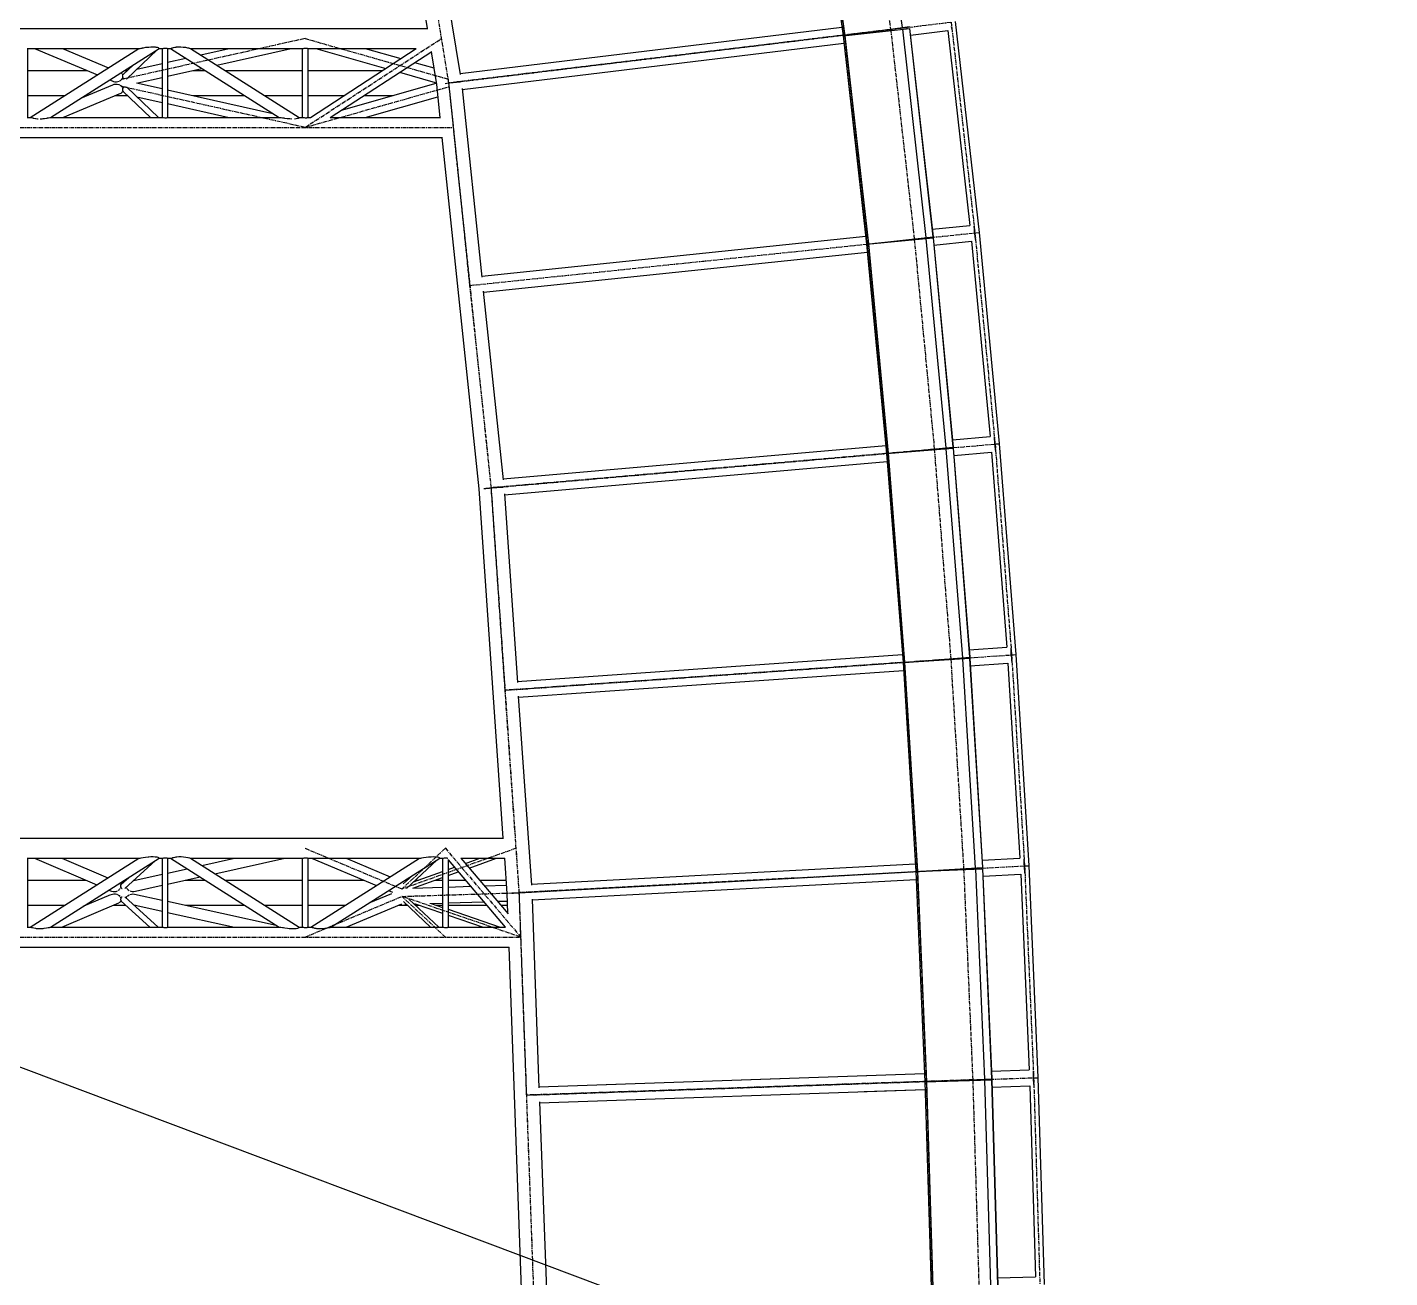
# Model space of a CAD drawing. Header units: millimetres. Extents: x 5143 to 30813, y 232 to 21408.
# Drawn here: x 28053 to 30813, y 11680 to 14213 of the extents above; entities that cross this region are included whole.
import ezdxf

# ---------------------------------------------------------------- set-up
doc = ezdxf.new("R2010")
doc.units = ezdxf.units.MM
doc.header["$LTSCALE"] = 0.25
doc.linetypes.add('CENTER', pattern=[50.8, 31.75, -6.35, 6.35, -6.35])
doc.linetypes.add('XKITLINE00', pattern=[0])
doc.styles.add('ROMANS', font='romans.shx')
doc.dimstyles.new('MD300', dxfattribs={"dimtxt": 2.5, "dimasz": 2.5, "dimexe": 1, "dimexo": 1, "dimgap": 0.5, "dimtad": 1, "dimdec": 1, "dimlfac": 50, "dimrnd": 0.5, "dimdsep": 46, "dimtxsty": 'ROMANS', "dimcen": 1, "dimclrd": 146, "dimclre": 146, "dimclrt": 30, "dimadec": 1, "dimazin": 2, "dimtfac": 1, "dimtdec": 1, "dimtmove": 0, "dimatfit": 1, "dimfxl": 1, "dimtolj": 1, "dimtzin": 0, "dimlwd": -1, "dimlwe": -1, "dimarcsym": 0})

msp = doc.modelspace()

# ---------------------------------------------------------------- linework, layer by layer
at = {"color": 8, "linetype": 'CENTER'}
for p, q in [((28906.7, 14100.3), (28768.7, 14934.7)), ((28906.7, 14100.3), (28768.7, 14934.7)), ((29736.2, 14666.2), (29801.6, 14208.7)), ((29708.9, 14196.1), (29643.8, 14651)), ((28906.7, 14100.3), (28837.7, 14517.5)), ((28906.7, 14100.3), (29924.2, 14223.6)), ((29924.2, 14223.6), (29972.3, 13796.7)), ((28615.3, 14190.3), (28245.2, 14107.8)), ((28615.3, 14190.3), (28906.7, 14107.8)), ((28615.3, 14010.3), (28891.7, 14190.3)), ((29801.6, 14208.7), (28906.7, 14100.3)), ((29756.4, 13774.2), (29708.9, 14196.1)), ((29801.6, 14208.7), (29849.5, 13783.9)), ((28615.3, 14010.3), (28245.2, 14092.8)), ((28615.3, 14010.3), (28906.7, 14092.8)), ((28992.7, 13280.3), (28906.7, 14100.3)), ((28992.7, 13280.3), (28906.7, 14100.3)), ((28949.3, 13690.3), (28906.7, 14100.3)), ((27695.3, 14010.3), (28916, 14010.3)), ((28949.3, 13690.3), (29972.3, 13796.7)), ((28949.3, 13690.3), (29849.5, 13783.9)), ((29796.8, 13350.2), (29756.4, 13774.2)), ((29849.5, 13783.9), (29890.1, 13358.3)), ((29972.3, 13796.7), (30013.1, 13369)), ((28992.7, 13280.3), (28949.3, 13690.3)), ((28992.7, 13280.3), (30013.1, 13369)), ((30013.1, 13369), (30046.6, 12942)), ((29890.1, 13358.3), (28992.7, 13280.3)), ((29830, 12926.9), (29796.8, 13350.2)), ((29890.1, 13358.3), (29923.4, 12933.4)), ((29020.6, 12870.3), (28992.7, 13280.3)), ((29049.3, 12460.3), (28992.7, 13280.3)), ((29049.3, 12460.3), (28992.7, 13280.3)), ((29020.6, 12870.3), (30046.6, 12942)), ((29923.4, 12933.4), (29020.6, 12870.3)), ((29856.1, 12503.1), (29830, 12926.9)), ((29923.4, 12933.4), (29949.5, 12507.9)), ((30046.6, 12942), (30072.9, 12514.5)), ((29049.3, 12460.3), (29020.6, 12870.3)), ((28615.3, 12550.3), (28811.7, 12467.8)), ((28899.5, 12550.3), (28811.7, 12467.8)), ((29043, 12550.3), (28811.7, 12467.8)), ((28899.5, 12550.3), (29052.6, 12370.3)), ((29049.3, 12460.3), (30072.9, 12514.5)), ((29949.5, 12507.9), (29049.3, 12460.3)), ((29949.5, 12507.9), (29967.9, 12081.2)), ((30072.9, 12514.5), (30091.3, 12085.4)), ((29874.4, 12077.5), (29856.1, 12503.1)), ((28615.3, 12370.3), (28811.7, 12452.8)), ((28811.7, 12452.8), (29047.8, 12460.3)), ((29052.6, 12370.3), (28811.7, 12452.8)), ((28899.5, 12370.3), (28811.7, 12452.8)), ((29079.2, 11640.3), (29049.3, 12460.3)), ((29079.2, 11640.3), (29049.3, 12460.3)), ((29064.3, 12050.3), (29049.3, 12460.3)), ((27695.3, 12370.3), (29052.6, 12370.3)), ((29064.3, 12050.3), (30091.3, 12085.4)), ((29967.9, 12081.2), (29064.3, 12050.3)), ((29886.8, 11661), (29874.4, 12077.5)), ((29967.9, 12081.2), (29980.4, 11663.4)), ((30091.3, 12085.4), (30103.9, 11666.5)), ((29079.2, 11640.3), (29064.3, 12050.3))]:
    msp.add_line(p, q, dxfattribs=at)
at = {"color": 8, "linetype": 'XKITLINE00'}
for p, q in [((28743.8, 14929.1), (28862.7, 14210.6)), ((29759.9, 14667.6), (29824.9, 14212.7)), ((29640.5, 14650.5), (29705.5, 14195.6)), ((29640.7, 14650.4), (29705.6, 14195.7)), ((29643.8, 14651), (29708.9, 14196.1)), ((28865, 14507.6), (28929.6, 14117.4)), ((29924.5, 14214.9), (29924.9, 14212.6)), ((29932.6, 14224.5), (29980.6, 13797.6)), ((27695.3, 14210.6), (28863.8, 14210.6)), ((28929.3, 14119.3), (29703, 14213.1)), ((28929.3, 14119.3), (29703, 14213)), ((29705.5, 14195.7), (29705.6, 14195.7)), ((29705.5, 14195.7), (29753, 13773.8)), ((29705.5, 14195.6), (29705.6, 14195.6)), ((29705.6, 14195.6), (29839.6, 14214.8)), ((29705.6, 14195.7), (29840.1, 14210.9)), ((29705.6, 14195.7), (29705.6, 14195.7)), ((29705.6, 14195.7), (29705.6, 14195.6)), ((29705.6, 14195.6), (29753.1, 13773.9)), ((29708.9, 14196.1), (29756.4, 13774.2)), ((29825.4, 14209.2), (29872.9, 13787.3)), ((29839.7, 14210.8), (29887.2, 13789)), ((29840.1, 14210.9), (29887.6, 13789)), ((29841.7, 14197.3), (29917.7, 14206.5)), ((29917.7, 14206.6), (29962.1, 13811.8)), ((29924.5, 14214.6), (29924.9, 14212.2)), ((29924.9, 14212.6), (29925.2, 14210.7)), ((29924.9, 14212.2), (29925.3, 14210.2)), ((29925.2, 14210.7), (29925.3, 14210.5)), ((29925.3, 14210.2), (29925.4, 14209.9)), ((28052.5, 14170.3), (28052.7, 14170.1)), ((28052.7, 14170.1), (28052.7, 14030.5)), ((28052.7, 14170), (28278.8, 14170)), ((28058.7, 14030.6), (28278.7, 14170)), ((28067.4, 14170), (28194.9, 14116.9)), ((28099.4, 14030.5), (28319.9, 14170.2)), ((28124.1, 14170), (28217.4, 14131.1)), ((28254.4, 14108.8), (28315.6, 14167.5)), ((28278.8, 14170), (28278.8, 14169.9)), ((28278.8, 14169.9), (28278.9, 14170)), ((28278.9, 14170), (28280.2, 14170.3)), ((28280.4, 14170.3), (28280.6, 14170.3)), ((28280.6, 14170.3), (28281.3, 14170.4)), ((28281.3, 14170.4), (28283.6, 14170.9)), ((28283.6, 14170.9), (28285, 14171.1)), ((28285.5, 14171.2), (28287.1, 14171.5)), ((28287.1, 14171.5), (28287.7, 14171.6)), ((28287.7, 14171.6), (28292.7, 14172.5)), ((28292.7, 14172.5), (28293.9, 14172.6)), ((28295, 14172.7), (28297.8, 14173.1)), ((28297.8, 14173.1), (28298.6, 14173.1)), ((28298.6, 14173.1), (28303.1, 14173.6)), ((28303.1, 14173.6), (28307.9, 14173.7)), ((28307.9, 14173.7), (28311.9, 14173.4)), ((28311.9, 14173.4), (28313.1, 14173.1)), ((28313.1, 14173.1), (28315.1, 14172.9)), ((28315.1, 14172.9), (28315.5, 14172.7)), ((28315.9, 14172.6), (28317.4, 14172.1)), ((28317.4, 14172.1), (28318.3, 14171.5)), ((28318.3, 14171.5), (28318.9, 14171.3)), ((28318.9, 14171.3), (28319, 14171.2)), ((28319.1, 14171.1), (28319.7, 14170.7)), ((28319.5, 14170), (28325.6, 14170)), ((28319.7, 14170.7), (28319.6, 14170.4)), ((28319.6, 14170.4), (28319.7, 14170.3)), ((28319.8, 14170.3), (28319.9, 14170.2)), ((28325.5, 14170), (28325.5, 14030.6)), ((28325.6, 14170), (28325.7, 14169.9)), ((28325.7, 14170), (28326.6, 14170.2)), ((28325.7, 14169.9), (28325.7, 14170)), ((28326.6, 14170.2), (28326.9, 14170.3)), ((28327.1, 14170.3), (28327.7, 14170.4)), ((28327.7, 14170.4), (28327.8, 14170.4)), ((28327.8, 14170.4), (28329.4, 14170.8)), ((28329.4, 14170.8), (28331.2, 14171)), ((28331.2, 14171), (28332.9, 14171.1)), ((28332.9, 14171.1), (28334.5, 14170.9)), ((28334.5, 14170.9), (28335.8, 14170.7)), ((28335.8, 14170.7), (28336.3, 14170.4)), ((28336.3, 14170.4), (28336.6, 14170.3)), ((28336.6, 14170.3), (28336.6, 14170.3)), ((28336.7, 14170.3), (28336.9, 14170.1)), ((28336.9, 14170.1), (28336.9, 14030.5)), ((28336.9, 14170), (28342.9, 14170)), ((28342.8, 14170), (28562.9, 14030.6)), ((28342.9, 14170), (28343.3, 14170)), ((28342.9, 14170), (28343.2, 14169.9)), ((28343.2, 14169.9), (28343.5, 14170.1)), ((28343.5, 14170.1), (28344.2, 14170.3)), ((28344.2, 14170.3), (28344.6, 14170.4)), ((28344.8, 14170.5), (28344.6, 14170.4)), ((28344.8, 14170.5), (28346.4, 14171.2)), ((28346.4, 14171.2), (28346.6, 14171.2)), ((28346.7, 14171.2), (28347.7, 14171.4)), ((28347.7, 14171.4), (28348.7, 14171.9)), ((28348.7, 14171.9), (28351.6, 14172.7)), ((28351.9, 14172.7), (28354.3, 14173)), ((28354.3, 14173), (28355.2, 14173.2)), ((28355.2, 14173.2), (28359.2, 14173.6)), ((28359.2, 14173.6), (28363.8, 14173.5)), ((28363.8, 14173.5), (28368.6, 14173.1)), ((28368.6, 14173.1), (28368.9, 14173)), ((28368.9, 14173), (28371.7, 14172.7)), ((28372, 14172.7), (28373.2, 14172.5)), ((28373.2, 14172.5), (28377.4, 14171.7)), ((28377.4, 14171.7), (28378.5, 14171.4)), ((28378.5, 14171.4), (28379.7, 14171.2)), ((28379.8, 14171.2), (28380.7, 14171)), ((28380.7, 14171), (28382.7, 14170.4)), ((28382.7, 14170.4), (28382.9, 14170.4)), ((28382.9, 14170.4), (28383, 14170.3)), ((28383, 14170.3), (28383.5, 14170.1)), ((28383.5, 14170.1), (28603.7, 14030.6)), ((28383.6, 14170), (28609.7, 14170)), ((28403.9, 14157.1), (28461.6, 14170)), ((28436.5, 14136.4), (28587, 14170)), ((28609.6, 14170), (28609.6, 14030.6)), ((28609.7, 14170), (28609.9, 14170)), ((28609.7, 14170), (28609.8, 14169.9)), ((28609.8, 14169.9), (28609.9, 14170)), ((28609.9, 14170), (28610.7, 14170.2)), ((28610.7, 14170.2), (28611.2, 14170.3)), ((28611.3, 14170.3), (28611.9, 14170.4)), ((28611.9, 14170.4), (28612, 14170.4)), ((28612, 14170.4), (28613.6, 14170.8)), ((28613.6, 14170.8), (28615.3, 14171)), ((28615.3, 14171), (28617.1, 14171)), ((28617.1, 14171), (28618.7, 14170.9)), ((28618.7, 14170.9), (28619.9, 14170.6)), ((28619.9, 14170.6), (28620.5, 14170.4)), ((28620.5, 14170.4), (28620.7, 14170.3)), ((28620.7, 14170.3), (28620.8, 14170.3)), ((28620.8, 14170.3), (28621, 14170.1)), ((28621, 14170.1), (28621, 14030.5)), ((28621, 14170), (28840.6, 14170)), ((28626.5, 14030.6), (28840.6, 14170)), ((28636.9, 14170), (28778.9, 14129.8)), ((28666.3, 14030.5), (28871.8, 14164.3)), ((28737.1, 14170), (28809.2, 14149.6)), ((28870.5, 14163.4), (28881.5, 14096.9)), ((28933.6, 14087.3), (29707.1, 14181)), ((28933.6, 14087.3), (29707.1, 14181)), ((28247, 14117.3), (28267.7, 14137.1)), ((28274.8, 14128.3), (28325.5, 14139.6)), ((28336.9, 14142.2), (28373.7, 14150.4)), ((28837.1, 14141.7), (28875.9, 14130.7)), ((28052.7, 14125.7), (28173.9, 14125.7)), ((28219.6, 14106.7), (28227.1, 14103.5)), ((28240.1, 14104.6), (28241.4, 14105.3)), ((28241.4, 14105.3), (28242.4, 14106.3)), ((28242.4, 14106.3), (28243.3, 14107.1)), ((28242.7, 14120.6), (28242.8, 14120.6)), ((28242.8, 14120.6), (28243.9, 14119.7)), ((28243.9, 14107.8), (28243.3, 14107.1)), ((28243.9, 14119.7), (28244.4, 14119.3)), ((28244.4, 14119.3), (28244.9, 14118.5)), ((28244.8, 14109.1), (28244.4, 14108.5)), ((28245.2, 14110.1), (28244.8, 14109.1)), ((28245.8, 14111.3), (28245.2, 14110.1)), ((28245.3, 14118), (28245.5, 14117.6)), ((28245.5, 14117.6), (28245.7, 14116.8)), ((28245.8, 14115.5), (28245.6, 14115.2)), ((28245.6, 14115.2), (28245.6, 14113.6)), ((28245.6, 14113.6), (28245.6, 14113.4)), ((28245.6, 14113.4), (28245.8, 14111.8)), ((28245.7, 14116.8), (28246, 14116.3)), ((28246, 14116.3), (28245.8, 14115.5)), ((28245.8, 14111.8), (28245.9, 14111.5)), ((28245.9, 14111.5), (28245.8, 14111.3)), ((28245.9, 14111.5), (28246.6, 14110.3)), ((28246.6, 14116.9), (28247, 14117.3)), ((28246.6, 14110.3), (28246.7, 14110.1)), ((28246.7, 14110.1), (28247.9, 14109)), ((28247, 14117.3), (28247.1, 14117.3)), ((28247.9, 14109), (28248.9, 14108.5)), ((28249.6, 14125.7), (28255.8, 14125.7)), ((28253.5, 14123.6), (28253.6, 14123.6)), ((28253.8, 14108.5), (28254.4, 14108.8)), ((28276.4, 14100.7), (28325.5, 14111.7)), ((28336.9, 14114.2), (28406.4, 14129.7)), ((28388.2, 14125.7), (28412.8, 14125.7)), ((28453.5, 14125.7), (28609.6, 14125.7)), ((28621, 14125.7), (28772.5, 14125.7)), ((28806.7, 14121.9), (28879.2, 14101.4)), ((28124.3, 14030.6), (28241.9, 14079.5)), ((28161, 14069.6), (28226, 14096.6)), ((28226, 14096.6), (28228.9, 14097.6)), ((28227.1, 14103.5), (28230.1, 14102.8)), ((28228.9, 14097.6), (28232, 14098)), ((28230.1, 14102.8), (28233.2, 14102.7)), ((28232, 14098), (28235, 14097.9)), ((28233.2, 14102.7), (28236.2, 14103)), ((28235, 14097.9), (28237.9, 14097.2)), ((28236.2, 14103), (28239, 14103.9)), ((28237.9, 14097.2), (28239.2, 14096.7)), ((28240.6, 14096), (28242.6, 14094.5)), ((28241.9, 14079.5), (28241.9, 14079.5)), ((28242.6, 14094.5), (28242.7, 14094.4)), ((28242.6, 14080), (28243.8, 14080.6)), ((28242.7, 14094.4), (28244.2, 14092.8)), ((28244.1, 14081), (28243.8, 14080.6)), ((28245.1, 14082.1), (28244.1, 14081)), ((28244.6, 14092.1), (28245.5, 14090.6)), ((28246, 14083.8), (28245.4, 14082.6)), ((28245.5, 14090.6), (28245.6, 14090.4)), ((28245.6, 14090.4), (28245.9, 14089.4)), ((28245.7, 14087.9), (28245.6, 14087.2)), ((28245.6, 14087.2), (28245.6, 14086.9)), ((28245.6, 14086.9), (28245.6, 14085.8)), ((28245.6, 14085.6), (28245.6, 14085.4)), ((28245.6, 14085.4), (28245.8, 14085)), ((28245.8, 14088.8), (28245.7, 14088.1)), ((28246, 14089.6), (28245.8, 14088.8)), ((28245.8, 14085), (28246, 14084.3)), ((28246.5, 14090.4), (28246, 14089.6)), ((28246.1, 14083.9), (28246, 14083.8)), ((28246.1, 14084.2), (28246.1, 14083.9)), ((28246.1, 14084.1), (28246.5, 14083.7)), ((28246.5, 14090.4), (28246.6, 14090.5)), ((28246.5, 14083.7), (28246.9, 14083.3)), ((28246.6, 14090.5), (28247.8, 14091.6)), ((28246.9, 14083.3), (28247, 14083.3)), ((28246.9, 14083.3), (28301.9, 14030.6)), ((28247.8, 14091.6), (28248.6, 14092.1)), ((28251, 14092.8), (28251.1, 14092.8)), ((28251.1, 14092.8), (28251.3, 14092.8)), ((28253.9, 14092.1), (28254.3, 14091.9)), ((28254.3, 14091.9), (28318.2, 14030.6)), ((28273.9, 14100.3), (28325.5, 14088.8)), ((28336.9, 14086.3), (28549.9, 14038.8)), ((28689.1, 14045.3), (28881, 14099.7)), ((28881.5, 14096.9), (28888.4, 14030.6)), ((28898.9, 14099.5), (28902.7, 14099.9)), ((28898.9, 14099), (28902.7, 14099.6)), ((28902.7, 14099.9), (28906.7, 14100.3)), ((28902.8, 14099.6), (28906.7, 14100.3)), ((28906.7, 14100.3), (28929.9, 14104.1)), ((28906.7, 14100.3), (28930, 14102.7)), ((28911.3, 14101), (28911.3, 14100.8)), ((28911.4, 14101.1), (28911.5, 14100.8)), ((28933.4, 14089.2), (28973.5, 13707)), ((28052.7, 14074.9), (28128.6, 14074.9)), ((28169.4, 14074.9), (28173.7, 14074.9)), ((28230.7, 14074.9), (28255.8, 14074.9)), ((28274.8, 14072.3), (28325.5, 14060.9)), ((28336.9, 14058.4), (28461.7, 14030.6)), ((28388.1, 14074.9), (28492.9, 14074.9)), ((28533.7, 14074.9), (28609.6, 14074.9)), ((28621, 14074.9), (28694.5, 14074.9)), ((28734.5, 14074.9), (28793.5, 14074.9)), ((28737, 14030.6), (28884.1, 14072.2)), ((28052.4, 14030.5), (28052.7, 14030.5)), ((28052.7, 14030.6), (28059, 14030.6)), ((28058.8, 14030.6), (28058.8, 14030.6)), ((28058.8, 14030.6), (28058.8, 14030.6)), ((28059, 14030.6), (28059.8, 14030.5)), ((28059.8, 14030.5), (28060.4, 14030.4)), ((28060.4, 14030.4), (28060.8, 14030.3)), ((28060.9, 14030.2), (28061.3, 14030.1)), ((28061.3, 14030.1), (28063.3, 14029.7)), ((28063.3, 14029.7), (28063.5, 14029.6)), ((28063.5, 14029.6), (28064.2, 14029.4)), ((28064.5, 14029.3), (28066, 14028.9)), ((28066, 14028.9), (28069.4, 14028.4)), ((28069.4, 14028.4), (28070.1, 14028.3)), ((28070.1, 14028.3), (28073.2, 14027.9)), ((28073.2, 14027.9), (28074.7, 14027.9)), ((28079, 14027.9), (28082.4, 14028)), ((28082.4, 14028), (28084.6, 14028.3)), ((28084.6, 14028.3), (28087.2, 14028.5)), ((28087.2, 14028.5), (28091.6, 14029.1)), ((28091.6, 14029.1), (28092.6, 14029.3)), ((28092.9, 14029.4), (28094.5, 14029.7)), ((28094.5, 14029.7), (28095.4, 14029.8)), ((28095.4, 14029.8), (28097.9, 14030.2)), ((28098.1, 14030.3), (28098.7, 14030.4)), ((28098.7, 14030.4), (28099.4, 14030.5)), ((28099.4, 14030.6), (28326, 14030.6)), ((28325.7, 14030.6), (28325.7, 14030.6)), ((28325.7, 14030.6), (28325.7, 14030.6)), ((28326.1, 14030.6), (28326.6, 14030.5)), ((28326.6, 14030.5), (28327.8, 14030.4)), ((28327.8, 14030.4), (28327.8, 14030.4)), ((28327.8, 14030.4), (28328.7, 14030.3)), ((28329, 14030.2), (28329.4, 14030.2)), ((28329.4, 14030.2), (28331.2, 14030)), ((28331.2, 14030), (28332.9, 14030)), ((28332.9, 14030), (28334.5, 14030)), ((28334.5, 14030), (28335.8, 14030.2)), ((28335.8, 14030.3), (28336.3, 14030.4)), ((28336.3, 14030.4), (28336.6, 14030.5)), ((28336.6, 14030.5), (28336.9, 14030.5)), ((28336.9, 14030.6), (28563.5, 14030.6)), ((28563.1, 14030.6), (28563.2, 14030.6)), ((28563.2, 14030.6), (28563.5, 14030.6)), ((28563.6, 14030.6), (28563.8, 14030.5)), ((28563.8, 14030.5), (28565.6, 14030.4)), ((28565.6, 14030.4), (28565.9, 14030.4)), ((28565.9, 14030.4), (28566.7, 14030.3)), ((28567, 14030.2), (28569.5, 14029.9)), ((28569.5, 14029.9), (28571.5, 14029.7)), ((28571.5, 14029.7), (28573.4, 14029.4)), ((28573.8, 14029.3), (28573.9, 14029.3)), ((28573.9, 14029.3), (28579, 14028.6)), ((28579, 14028.6), (28582.9, 14028.3)), ((28582.9, 14028.3), (28584.2, 14028.1)), ((28584.2, 14028.1), (28588.5, 14027.9)), ((28593.7, 14027.9), (28597.3, 14028.3)), ((28597.3, 14028.3), (28597.5, 14028.3)), ((28597.5, 14028.3), (28600.2, 14028.7)), ((28600.2, 14028.7), (28601.8, 14029.3)), ((28602, 14029.4), (28602.1, 14029.4)), ((28602.4, 14029.7), (28602.1, 14029.4)), ((28602.4, 14029.7), (28603.3, 14030)), ((28603.5, 14030.2), (28603.3, 14030)), ((28603.7, 14030.4), (28603.5, 14030.3)), ((28603.7, 14030.6), (28610.1, 14030.6)), ((28603.7, 14030.6), (28603.7, 14030.5)), ((28603.7, 14030.4), (28603.7, 14030.5)), ((28609.8, 14030.6), (28609.9, 14030.6)), ((28609.9, 14030.6), (28609.9, 14030.6)), ((28610.1, 14030.6), (28610.7, 14030.5)), ((28610.7, 14030.5), (28611.9, 14030.4)), ((28611.9, 14030.4), (28612, 14030.4)), ((28612, 14030.4), (28612.8, 14030.3)), ((28613, 14030.2), (28613.6, 14030.1)), ((28613.6, 14030.1), (28615.3, 14030)), ((28615.3, 14030), (28617.1, 14029.9)), ((28617.1, 14029.9), (28618.7, 14030)), ((28618.7, 14030), (28619.9, 14030.2)), ((28619.9, 14030.2), (28620, 14030.2)), ((28620, 14030.3), (28620.5, 14030.4)), ((28620.5, 14030.4), (28620.7, 14030.5)), ((28620.7, 14030.5), (28621, 14030.5)), ((28621, 14030.6), (28626.8, 14030.6)), ((28666.5, 14030.6), (28889.5, 14030.6)), ((27695.3, 13990), (28893.5, 13990)), ((28892.7, 13990), (28967.4, 13278.1)), ((29885.9, 13803.9), (29962.1, 13811.9)), ((29970.4, 13810.3), (29970.4, 13810)), ((29970.4, 13810), (29970.4, 13808)), ((29970.4, 13809.7), (29970.4, 13809.5)), ((29970.4, 13809.5), (29970.5, 13807.6)), ((29970.4, 13808), (29970.5, 13805.5)), ((29970.5, 13807.6), (29970.6, 13805.2)), ((29970.5, 13805.5), (29970.7, 13802.7)), ((29970.6, 13805.2), (29970.8, 13802.5)), ((29970.7, 13802.7), (29971, 13799.7)), ((29970.8, 13802.5), (29971, 13799.6)), ((28973.3, 13709), (29751.2, 13789.9)), ((28973.3, 13709), (29751.2, 13789.9)), ((29753, 13773.8), (29887.6, 13789)), ((29753, 13773.9), (29887.9, 13786.8)), ((29753, 13773.9), (29793.5, 13349.9)), ((29753.1, 13773.9), (29753.1, 13773.9)), ((29753.1, 13773.9), (29793.6, 13350)), ((29753.1, 13773.9), (29753.1, 13773.9)), ((29756.4, 13774.2), (29796.8, 13350.2)), ((29873.1, 13785.4), (29913.5, 13361.4)), ((29887.4, 13786.7), (29927.9, 13362.7)), ((29887.9, 13786.8), (29928.3, 13362.8)), ((29889.3, 13771.8), (29965.5, 13779.7)), ((29965.5, 13779.8), (30003.2, 13384.3)), ((29971, 13799.7), (29971.3, 13796.6)), ((29971, 13799.6), (29971.3, 13796.6)), ((29971.3, 13796.6), (29972.3, 13796.7)), ((29971.3, 13796.6), (29972.3, 13796.7)), ((29971.3, 13796.6), (29971.6, 13793.5)), ((29971.3, 13796.6), (29971.7, 13793.6)), ((29971.6, 13793.5), (29972, 13790.4)), ((29971.7, 13793.6), (29972, 13790.7)), ((29972, 13790.7), (29972.4, 13788)), ((29972, 13790.4), (29972.4, 13787.7)), ((29972.3, 13796.7), (29980.6, 13797.6)), ((29972.3, 13796.7), (29974.5, 13796.9)), ((29972.4, 13788), (29972.8, 13785.6)), ((29972.4, 13787.7), (29972.8, 13785.3)), ((29972.8, 13785.6), (29973.1, 13783.7)), ((29972.8, 13785.3), (29973.1, 13783.3)), ((29973.1, 13783.7), (29973.1, 13783.6)), ((29973.1, 13783.3), (29973.2, 13783)), ((29973.3, 13796.8), (29973.3, 13796.8)), ((29973.3, 13796.8), (29973.3, 13796.8)), ((29973.3, 13796.8), (29973.3, 13796.8)), ((29973.3, 13796.8), (29973.3, 13796.8)), ((29974.5, 13796.9), (29980.7, 13797.5)), ((29980.7, 13797.5), (30021.5, 13369.8)), ((28976.6, 13676.9), (29754.5, 13757.8)), ((28976.6, 13676.9), (29754.5, 13757.8)), ((28976.4, 13678.9), (29016.6, 13296.6)), ((29016.4, 13298.5), (29791.9, 13366)), ((29016.4, 13298.5), (29791.9, 13366)), ((29793.5, 13349.9), (29928.3, 13362.8)), ((29793.5, 13350), (29928.5, 13360.6)), ((29913.7, 13359.4), (29946.9, 12936)), ((29926.9, 13377.7), (30003.2, 13384.4)), ((29928.1, 13360.5), (29961.3, 12937.1)), ((29928.5, 13360.6), (29961.7, 12937.2)), ((30011.4, 13382.7), (30011.4, 13382.4)), ((30011.4, 13382.4), (30011.4, 13380.3)), ((30011.4, 13380.3), (30011.5, 13377.9)), ((30011.5, 13382.1), (30011.5, 13381.9)), ((30011.5, 13381.9), (30011.5, 13380)), ((30011.5, 13380), (30011.6, 13377.6)), ((30011.5, 13377.9), (30011.7, 13375.1)), ((30011.6, 13377.6), (30011.7, 13374.9)), ((30011.7, 13375.1), (30011.9, 13372.1)), ((30011.7, 13374.9), (30011.9, 13372)), ((30011.9, 13372.1), (30012.1, 13368.9)), ((30011.9, 13372), (30012.1, 13368.9)), ((30012.1, 13369), (30013.1, 13369)), ((30012.1, 13368.9), (30013.1, 13369)), ((30012.1, 13368.9), (30012.4, 13365.8)), ((30012.1, 13368.9), (30012.4, 13365.9)), ((30012.4, 13365.9), (30012.7, 13363)), ((30012.4, 13365.8), (30012.7, 13362.8)), ((30012.7, 13363), (30013.1, 13360.3)), ((30012.7, 13362.8), (30013.1, 13360)), ((30013.1, 13369), (30021.5, 13369.8)), ((30013.1, 13369), (30015.3, 13369.2)), ((30013.1, 13360.3), (30013.4, 13358)), ((30013.1, 13360), (30013.4, 13357.6)), ((30014.1, 13369.1), (30014.1, 13369.1)), ((30014.1, 13369.1), (30014.1, 13369.1)), ((30014.1, 13369.1), (30014.1, 13369.1)), ((30014.1, 13369.1), (30014.1, 13369.1)), ((30015.3, 13369.2), (30021.5, 13369.7)), ((30021.5, 13369.7), (30055, 12942.7)), ((29019.2, 13266.4), (29794.7, 13333.8)), ((29019.2, 13266.4), (29794.7, 13333.8)), ((29793.5, 13350), (29826.7, 12926.6)), ((29793.6, 13350), (29793.6, 13349.9)), ((29793.6, 13349.9), (29826.8, 12926.7)), ((29793.6, 13349.9), (29793.6, 13349.9)), ((29796.8, 13350.2), (29830, 12926.9)), ((29929.7, 13345.6), (30006, 13352.2)), ((30006, 13352.3), (30037, 12957.5)), ((30013.4, 13358), (30013.7, 13356.1)), ((30013.4, 13357.6), (30013.7, 13355.6)), ((30013.7, 13356.1), (30013.7, 13355.9)), ((30013.7, 13355.6), (30013.8, 13355.3)), ((28967.4, 13278.1), (29016.2, 12570.6)), ((28977.8, 13279.2), (28981.2, 13279.5)), ((28977.9, 13278.7), (28981.3, 13279.1)), ((28981.2, 13279.5), (28984.9, 13279.7)), ((28981.3, 13279.1), (28984.9, 13279.5)), ((28984.9, 13279.7), (28988.8, 13280)), ((28984.9, 13279.5), (28988.8, 13279.9)), ((28988.8, 13279.9), (29016.1, 13282.7)), ((28988.8, 13280), (29016.1, 13281.9)), ((28997.4, 13280.8), (28997.4, 13280.6)), ((28997.5, 13280.8), (28997.6, 13280.6)), ((29019, 13268.3), (29045.4, 12886.1)), ((29960.6, 12952.2), (30037, 12957.5)), ((30045.1, 12955.7), (30045.1, 12955.4)), ((30045.1, 12955.4), (30045.1, 12953.3)), ((30045.2, 12954.9), (30045.1, 12953)), ((30045.1, 12953.3), (30045.1, 12950.9)), ((30045.1, 12953), (30045.2, 12950.6)), ((30045.1, 12950.9), (30045.2, 12948.1)), ((30045.2, 12955.1), (30045.2, 12954.9)), ((30045.2, 12950.6), (30045.3, 12947.9)), ((30045.2, 12948.1), (30045.4, 12945.1)), ((30045.3, 12947.9), (30045.4, 12945)), ((29045.2, 12888.2), (29825.4, 12942.7)), ((29045.2, 12888.2), (29825.4, 12942.7)), ((29826.7, 12926.6), (29961.7, 12937.2)), ((29826.7, 12926.7), (29961.9, 12935)), ((29826.7, 12926.7), (29852.7, 12502.9)), ((29826.8, 12926.7), (29826.8, 12926.6)), ((29826.8, 12926.6), (29826.8, 12926.6)), ((29826.8, 12926.6), (29852.8, 12503)), ((29830, 12926.9), (29856.1, 12503.1)), ((29947.1, 12934), (29973.1, 12510.3)), ((29961.4, 12934.9), (29987.4, 12511.2)), ((29961.9, 12935), (29987.9, 12511.2)), ((29962.8, 12920), (30039.2, 12925.3)), ((30039.2, 12925.3), (30063.5, 12530.1)), ((30045.4, 12945.1), (30045.6, 12941.9)), ((30045.4, 12945), (30045.6, 12941.9)), ((30045.6, 12941.9), (30055, 12942.7)), ((30045.6, 12941.9), (30046.6, 12942)), ((30045.6, 12941.9), (30045.8, 12938.8)), ((30045.6, 12941.9), (30045.9, 12938.9)), ((30045.8, 12938.8), (30046.1, 12935.8)), ((30045.9, 12938.9), (30046.1, 12936)), ((30046.1, 12936), (30046.4, 12933.3)), ((30046.1, 12935.8), (30046.4, 12933)), ((30046.4, 12933.3), (30046.7, 12930.9)), ((30046.4, 12933), (30046.7, 12930.6)), ((30046.6, 12942), (30048.8, 12942.1)), ((30046.7, 12930.9), (30047, 12929)), ((30046.7, 12930.6), (30047, 12928.6)), ((30047, 12929), (30047, 12928.9)), ((30047, 12928.6), (30047, 12928.2)), ((30047.6, 12942.1), (30047.6, 12942.1)), ((30047.6, 12942.1), (30047.6, 12942.1)), ((30047.6, 12942.1), (30047.6, 12942.1)), ((30047.6, 12942.1), (30047.6, 12942.1)), ((30048.8, 12942.1), (30050.8, 12942.3)), ((30050.8, 12942.3), (30055, 12942.5)), ((30055, 12942.5), (30081.3, 12515)), ((29047.5, 12856), (29827.6, 12910.5)), ((29047.5, 12856), (29827.6, 12910.5)), ((29047.3, 12858), (29073.7, 12475.8)), ((27695.3, 12570.6), (29017.3, 12570.6)), ((28283.3, 12530.7), (28287.2, 12531.3)), ((28287.2, 12531.3), (28292.2, 12532.1)), ((28292.2, 12532.1), (28297.3, 12532.8)), ((28297.3, 12532.8), (28298.8, 12532.9)), ((28298.8, 12532.9), (28302.6, 12533.3)), ((28302.6, 12533.3), (28307.5, 12533.4)), ((28307.5, 12533.4), (28311.5, 12533.2)), ((28311.5, 12533.2), (28313.2, 12532.9)), ((28313.2, 12532.9), (28314.8, 12532.7)), ((28314.8, 12532.7), (28317.2, 12532)), ((28317.2, 12532), (28318.4, 12531.3)), ((28318.4, 12531.3), (28318.7, 12531.2)), ((28318.7, 12531.2), (28319.6, 12530.6)), ((28346.6, 12531), (28347.7, 12531.3)), ((28347.7, 12531.3), (28348.9, 12531.8)), ((28348.9, 12531.8), (28351.9, 12532.5)), ((28351.9, 12532.5), (28354.5, 12532.8)), ((28354.5, 12532.8), (28355.5, 12533)), ((28355.5, 12533), (28359.5, 12533.4)), ((28359.5, 12533.4), (28364.1, 12533.3)), ((28364.1, 12533.3), (28369.1, 12532.8)), ((28369.1, 12532.8), (28373.6, 12532.3)), ((28373.6, 12532.3), (28377.8, 12531.5)), ((28377.8, 12531.5), (28378.7, 12531.3)), ((28378.7, 12531.3), (28380.9, 12530.8)), ((28851.6, 12530.7), (28855.5, 12531.3)), ((28855.5, 12531.3), (28860.4, 12532.1)), ((28860.4, 12532.1), (28865.6, 12532.7)), ((28865.6, 12532.7), (28867.2, 12532.8)), ((28867.2, 12532.8), (28870.9, 12533.2)), ((28870.9, 12533.2), (28875.7, 12533.4)), ((28875.7, 12533.4), (28879.8, 12533.2)), ((28879.8, 12533.2), (28881.5, 12532.8)), ((28881.5, 12532.8), (28883, 12532.6)), ((28883, 12532.6), (28885.5, 12532)), ((28885.5, 12532), (28886.7, 12531.3)), ((28886.7, 12531.3), (28887, 12531.2)), ((28887, 12531.2), (28887.9, 12530.6)), ((28052.4, 12530.3), (28052.7, 12530.1)), ((28052.7, 12530.1), (28052.7, 12390.5)), ((28052.7, 12530), (28279, 12530)), ((28058.7, 12390.6), (28278.7, 12530)), ((28066.9, 12530), (28193.7, 12476.1)), ((28099.3, 12390.5), (28319.8, 12530.2)), ((28122.6, 12530), (28216, 12490.3)), ((28250.5, 12468.7), (28312.6, 12525.6)), ((28278.8, 12530), (28280.4, 12530.2)), ((28278.8, 12530), (28278.8, 12529.9)), ((28280.4, 12530.2), (28281.4, 12530.3)), ((28281.4, 12530.3), (28283.3, 12530.7)), ((28319.5, 12530), (28325.8, 12530)), ((28319.6, 12530.6), (28319.6, 12530.3)), ((28319.6, 12530.3), (28319.8, 12530.2)), ((28325.5, 12530), (28325.5, 12390.6)), ((28325.6, 12530), (28325.7, 12529.9)), ((28325.7, 12530), (28326.6, 12530.1)), ((28325.7, 12529.9), (28325.7, 12530)), ((28326.6, 12530.1), (28327.8, 12530.3)), ((28327.8, 12530.3), (28329.4, 12530.7)), ((28327.8, 12530.3), (28327.8, 12530.3)), ((28329.4, 12530.7), (28331.2, 12530.9)), ((28331.2, 12530.9), (28332.9, 12530.9)), ((28332.9, 12530.9), (28334.5, 12530.8)), ((28334.5, 12530.8), (28335.8, 12530.6)), ((28335.8, 12530.6), (28336.3, 12530.3)), ((28336.3, 12530.3), (28336.6, 12530.3)), ((28336.6, 12530.3), (28336.9, 12530.1)), ((28336.9, 12530.1), (28336.9, 12390.5)), ((28336.9, 12530), (28343.3, 12530)), ((28336.9, 12500.1), (28376.3, 12508.8)), ((28342.8, 12530), (28562.9, 12390.6)), ((28343, 12530), (28343.2, 12529.9)), ((28343.2, 12529.9), (28343.5, 12530.1)), ((28343.5, 12530.1), (28344.7, 12530.3)), ((28344.7, 12530.3), (28344.8, 12530.4)), ((28344.8, 12530.4), (28346.6, 12531)), ((28380.9, 12530.8), (28382.8, 12530.3)), ((28382.8, 12530.3), (28383, 12530.3)), ((28383, 12530.3), (28383.5, 12530)), ((28383.5, 12530), (28603.7, 12390.6)), ((28383.6, 12530), (28610, 12530)), ((28406.5, 12515.5), (28472.4, 12530)), ((28432.8, 12498.8), (28574.1, 12530)), ((28609.6, 12530), (28609.6, 12390.6)), ((28609.8, 12530), (28609.9, 12529.9)), ((28609.9, 12530), (28610.7, 12530.1)), ((28609.9, 12529.9), (28609.9, 12530)), ((28610.7, 12530.1), (28611.9, 12530.3)), ((28611.9, 12530.3), (28612, 12530.3)), ((28612, 12530.3), (28613.6, 12530.6)), ((28613.6, 12530.6), (28615.3, 12530.9)), ((28615.3, 12530.9), (28617.1, 12530.9)), ((28617.1, 12530.9), (28618.7, 12530.8)), ((28618.7, 12530.8), (28619.9, 12530.6)), ((28619.9, 12530.6), (28620.5, 12530.3)), ((28620.5, 12530.3), (28620.7, 12530.3)), ((28620.7, 12530.3), (28621, 12530.1)), ((28621, 12530.1), (28621, 12390.5)), ((28621, 12530), (28847.3, 12530)), ((28627, 12390.6), (28847, 12530)), ((28628.6, 12530), (28759.9, 12474.8)), ((28667.6, 12390.5), (28888.1, 12530.2)), ((28698.7, 12530), (28787.9, 12492.5)), ((28821.1, 12468.9), (28882.6, 12526.7)), ((28847.1, 12529.9), (28848.7, 12530.2)), ((28847.1, 12530), (28847.1, 12529.9)), ((28847.1, 12529.9), (28847.1, 12529.9)), ((28848.7, 12530.2), (28849.7, 12530.3)), ((28849.7, 12530.3), (28851.6, 12530.7)), ((28887.8, 12530), (28894.2, 12530)), ((28887.9, 12530.6), (28887.9, 12530.3)), ((28887.9, 12530.3), (28888.1, 12530.2)), ((28893.8, 12530), (28893.8, 12390.6)), ((28893.9, 12530), (28894, 12529.9)), ((28894, 12529.9), (28894.1, 12530)), ((28894.1, 12530), (28894.9, 12530.1)), ((28894.9, 12530.1), (28896.1, 12530.3)), ((28896.1, 12530.3), (28897.7, 12530.6)), ((28896.1, 12530.3), (28896.1, 12530.3)), ((28897.7, 12530.6), (28899.5, 12530.8)), ((28899.5, 12530.8), (28901.2, 12530.9)), ((28901.2, 12530.9), (28902.8, 12530.8)), ((28902.8, 12530.8), (28904.1, 12530.5)), ((28904.1, 12530.5), (28904.4, 12530.4)), ((28905.2, 12527.8), (28905.2, 12390.5)), ((28905.2, 12526.7), (29021, 12390.6)), ((28905.2, 12507.1), (28918, 12511.7)), ((28930.9, 12530.1), (29026.7, 12417.5)), ((28931.1, 12530), (29019.9, 12530)), ((28940, 12519.5), (28969.2, 12530)), ((28947.8, 12510.3), (29002.9, 12530)), ((29019, 12530), (29023.9, 12458.9)), ((29073.6, 12477.7), (29851.7, 12518.9)), ((29852.7, 12502.9), (29987.9, 12511.2)), ((29852.7, 12503), (29988, 12508.8)), ((29973.2, 12508.2), (29991.5, 12082.5)), ((29987, 12526.1), (30063.5, 12530.1)), ((29987.6, 12508.8), (30005.9, 12083.2)), ((29988, 12508.8), (30006.4, 12083.2)), ((30071.6, 12527.8), (30071.5, 12525.8)), ((30071.5, 12525.8), (30071.5, 12523.4)), ((30071.5, 12523.4), (30071.6, 12520.6)), ((30071.6, 12528.2), (30071.6, 12527.8)), ((30071.6, 12527.6), (30071.6, 12527.4)), ((30071.6, 12527.4), (30071.6, 12525.4)), ((30071.6, 12525.4), (30071.6, 12523.1)), ((30071.6, 12523.1), (30071.6, 12520.4)), ((30071.6, 12520.6), (30071.7, 12517.6)), ((30071.6, 12520.4), (30071.7, 12517.5)), ((30071.7, 12517.6), (30071.9, 12514.4)), ((30071.7, 12517.5), (30071.9, 12514.4)), ((30071.9, 12514.4), (30072.9, 12514.5)), ((30071.9, 12514.4), (30072.9, 12514.5)), ((30071.9, 12514.4), (30072, 12511.3)), ((30071.9, 12514.4), (30072.1, 12511.4)), ((30072, 12511.3), (30072.3, 12508.2)), ((30072.1, 12511.4), (30072.3, 12508.5)), ((30072.3, 12508.5), (30072.5, 12505.8)), ((30072.3, 12508.2), (30072.5, 12505.5)), ((30072.5, 12505.8), (30072.8, 12503.4)), ((30072.5, 12505.5), (30072.8, 12503)), ((30072.9, 12514.5), (30081.3, 12515)), ((30072.9, 12514.5), (30075, 12514.6)), ((30073.8, 12514.5), (30073.8, 12514.5)), ((30073.8, 12514.5), (30073.8, 12514.5)), ((30073.9, 12514.5), (30073.9, 12514.5)), ((30073.9, 12514.5), (30073.9, 12514.5)), ((30075, 12514.6), (30077.1, 12514.6)), ((30077.1, 12514.6), (30078.8, 12514.7)), ((30078.8, 12514.7), (30081.3, 12514.8)), ((30081.3, 12514.8), (30099.7, 12085.8)), ((28052.7, 12485.7), (28171.1, 12485.7)), ((28240, 12479.6), (28240.4, 12479.3)), ((28240.4, 12479.3), (28241, 12478.5)), ((28241.4, 12478), (28241.6, 12477.6)), ((28241.6, 12477.6), (28241.8, 12476.8)), ((28241.8, 12476.8), (28242.1, 12476.3)), ((28242, 12476.2), (28241.9, 12475.5)), ((28242.1, 12476.3), (28242.7, 12476.9)), ((28243.1, 12477.3), (28242.7, 12476.9)), ((28243.1, 12477.3), (28258.2, 12491.2)), ((28249.6, 12485.7), (28252.2, 12485.7)), ((28268.2, 12485), (28325.5, 12497.6)), ((28269, 12485.7), (28271.4, 12485.7)), ((28336.9, 12477.7), (28402.5, 12492.2)), ((28373.1, 12485.7), (28412.8, 12485.7)), ((28453.5, 12485.7), (28609.6, 12485.7)), ((28621, 12485.7), (28734, 12485.7)), ((28814.3, 12478), (28832, 12494.6)), ((28817.9, 12485.7), (28822.6, 12485.7)), ((28833.5, 12469.5), (28893.8, 12491)), ((28835.3, 12482.2), (28893.8, 12503.1)), ((28839, 12485.7), (28845, 12485.7)), ((28878.7, 12485.7), (28893.8, 12485.7)), ((28905.2, 12495.1), (28925.8, 12502.5)), ((28905.2, 12485.7), (28940.1, 12485.7)), ((28968.7, 12485.7), (29022.1, 12485.7)), ((29075.3, 12445.5), (29853.4, 12486.7)), ((29075.3, 12445.5), (29853.4, 12486.7)), ((29852.7, 12503), (29871, 12077.3)), ((29852.8, 12503), (29852.8, 12503)), ((29852.8, 12503), (29852.8, 12502.9)), ((29852.8, 12502.9), (29871.1, 12077.4)), ((29856.1, 12503.1), (29874.4, 12077.5)), ((29988.7, 12493.8), (30065.2, 12497.9)), ((30065.2, 12497.9), (30082.2, 12101.2)), ((30072.8, 12503.4), (30073, 12501.5)), ((30072.8, 12503), (30073, 12501)), ((30073, 12501.5), (30073, 12501.3)), ((30073, 12501), (30073.1, 12500.7)), ((28166.1, 12432.8), (28222.1, 12456.6)), ((28218.1, 12465.7), (28223.4, 12463.5)), ((28222.3, 12456.7), (28225, 12457.5)), ((28223.4, 12463.5), (28226.4, 12462.8)), ((28225, 12457.5), (28228.1, 12458)), ((28226.4, 12462.8), (28229.5, 12462.6)), ((28228.1, 12458), (28231.1, 12457.9)), ((28229.5, 12462.6), (28232.4, 12463)), ((28231.1, 12457.9), (28234, 12457.2)), ((28232.4, 12463), (28235.2, 12463.9)), ((28234, 12457.2), (28235.2, 12456.7)), ((28236.4, 12464.6), (28237.6, 12465.3)), ((28236.7, 12456), (28238.7, 12454.4)), ((28237.6, 12465.3), (28238.6, 12466.2)), ((28238.6, 12466.2), (28239.5, 12467.1)), ((28238.7, 12454.4), (28238.8, 12454.4)), ((28238.8, 12454.4), (28240.2, 12452.8)), ((28240.1, 12467.8), (28239.5, 12467.1)), ((28241, 12469.1), (28240.6, 12468.5)), ((28240.7, 12452.1), (28241.5, 12450.6)), ((28241.4, 12470), (28241, 12469.1)), ((28242, 12471.3), (28241.4, 12470)), ((28241.5, 12450.6), (28241.6, 12450.4)), ((28241.6, 12450.4), (28242, 12449.2)), ((28241.9, 12475.5), (28241.7, 12475.1)), ((28241.7, 12475.1), (28241.7, 12473.6)), ((28241.7, 12473.6), (28241.7, 12473.4)), ((28241.7, 12473.4), (28241.9, 12471.8)), ((28241.9, 12448.8), (28241.8, 12448.1)), ((28241.9, 12471.8), (28242, 12471.3)), ((28242.1, 12449.4), (28241.9, 12448.8)), ((28242, 12471.4), (28242, 12471.3)), ((28242, 12471.3), (28242.7, 12470.2)), ((28242.7, 12450.4), (28242.1, 12449.4)), ((28242.7, 12470.2), (28242.8, 12470.1)), ((28242.7, 12450.4), (28242.8, 12450.5)), ((28242.8, 12470.1), (28244, 12469)), ((28242.8, 12450.5), (28243.9, 12451.6)), ((28243.9, 12451.6), (28244.8, 12452.1)), ((28244, 12469), (28245, 12468.5)), ((28247.2, 12452.8), (28247.2, 12452.8)), ((28247.2, 12452.8), (28247.3, 12452.8)), ((28249.9, 12468.5), (28250.5, 12468.7)), ((28250, 12452.1), (28250.4, 12451.9)), ((28250.4, 12451.9), (28317.4, 12390.6)), ((28253.2, 12450.4), (28252.7, 12449.8)), ((28252.8, 12470.9), (28253.3, 12470.2)), ((28253.9, 12451.6), (28253.2, 12450.4)), ((28253.3, 12470.2), (28253.3, 12470)), ((28253.3, 12470), (28254.5, 12468.5)), ((28254.3, 12452.1), (28253.9, 12451.6)), ((28255.8, 12453.6), (28255, 12452.8)), ((28255.1, 12467.8), (28256.8, 12466.4)), ((28255.8, 12453.6), (28256.7, 12454.2)), ((28256.7, 12454.2), (28258, 12455.3)), ((28256.8, 12466.4), (28257.1, 12466.1)), ((28257.1, 12466.1), (28259.3, 12464.6)), ((28258, 12455.3), (28259.2, 12455.9)), ((28260.6, 12456.7), (28263.6, 12457.5)), ((28260.6, 12456.6), (28260.6, 12456.7)), ((28261, 12463.9), (28262.3, 12463.4)), ((28262.3, 12463.4), (28265.3, 12462.8)), ((28263.6, 12457.5), (28266.6, 12457.9)), ((28265.3, 12462.8), (28268.5, 12462.8)), ((28266.6, 12457.9), (28269.8, 12457.6)), ((28268.5, 12462.8), (28271.6, 12463.3)), ((28269.8, 12457.6), (28325.5, 12445.4)), ((28271.6, 12463.3), (28325.5, 12475.2)), ((28745.3, 12439.7), (28790.8, 12458.8)), ((28784.5, 12464.5), (28792.5, 12461.1)), ((28833.6, 12469.6), (28893.8, 12471.5)), ((28905.2, 12471.8), (28950.6, 12473.3)), ((28978.5, 12474.2), (29022.8, 12475.6)), ((29023.9, 12458.9), (29025.4, 12419.1)), ((29034.4, 12459.7), (29037.8, 12459.9)), ((29034.4, 12459.2), (29037.8, 12459.5)), ((29037.8, 12459.9), (29041.5, 12460)), ((29037.8, 12459.5), (29041.5, 12459.7)), ((29041.5, 12460), (29045.3, 12460.1)), ((29041.5, 12459.7), (29045.3, 12460)), ((29045.3, 12460.1), (29049.3, 12460.3)), ((29045.3, 12460), (29049.3, 12460.3)), ((29049.3, 12460.3), (29072.7, 12461.9)), ((29049.3, 12460.3), (29072.7, 12461.1)), ((29054, 12460.6), (29054, 12460.4)), ((29054.1, 12460.6), (29054.1, 12460.4)), ((28052.7, 12434.9), (28128.6, 12434.9)), ((28122.7, 12390.6), (28237.8, 12439.5)), ((28169.4, 12434.9), (28171, 12434.9)), ((28227, 12434.9), (28252.2, 12434.9)), ((28237.8, 12439.5), (28237.9, 12439.5)), ((28238.6, 12440), (28239.7, 12440.6)), ((28240, 12441), (28239.7, 12440.6)), ((28241.2, 12442.1), (28240, 12441)), ((28242, 12443.8), (28241.4, 12442.6)), ((28241.8, 12447.9), (28241.7, 12447.2)), ((28241.7, 12447.2), (28241.7, 12446.9)), ((28241.7, 12446.9), (28241.7, 12445.8)), ((28241.7, 12445.6), (28241.7, 12445.4)), ((28241.7, 12445.4), (28241.9, 12445.1)), ((28241.9, 12445.1), (28242, 12444.3)), ((28242.1, 12443.9), (28242, 12443.8)), ((28242.1, 12444.2), (28242.1, 12443.9)), ((28242.1, 12444.2), (28242.6, 12443.7)), ((28242.6, 12443.7), (28243, 12443.3)), ((28243, 12443.3), (28300.6, 12390.6)), ((28268.2, 12435.6), (28325.5, 12423)), ((28269, 12434.9), (28271.6, 12434.9)), ((28336.9, 12442.8), (28557, 12394.3)), ((28373, 12434.9), (28492.9, 12434.9)), ((28533.7, 12434.9), (28609.6, 12434.9)), ((28621, 12434.9), (28696.9, 12434.9)), ((28698.9, 12390.6), (28811.1, 12437.7)), ((28804.3, 12434.9), (28822.6, 12434.9)), ((28814.4, 12442.5), (28869.6, 12390.6)), ((28817.5, 12436.9), (28820.4, 12437)), ((28825.8, 12447.3), (28886.1, 12390.6)), ((28836.2, 12437.5), (28838.8, 12437.5)), ((28838.7, 12437.5), (28893.8, 12418.7)), ((28839, 12434.9), (28846.5, 12434.9)), ((28867.8, 12438.5), (28893.8, 12439.3)), ((28870.7, 12438.6), (28893.8, 12430.6)), ((28881.4, 12434.9), (28893.8, 12434.9)), ((28905.2, 12439.7), (28977.3, 12441.9)), ((28905.2, 12434.9), (28983.3, 12434.9)), ((28905.2, 12426.7), (29010.8, 12390.6)), ((29005.2, 12442.8), (29024.5, 12443.4)), ((29011.9, 12434.9), (29024.8, 12434.9)), ((29075.2, 12447.4), (29089.1, 12065.3)), ((28336.9, 12420.5), (28472.5, 12390.6)), ((28905.2, 12414.8), (28975.8, 12390.6)), ((28052.4, 12390.4), (28052.7, 12390.5)), ((28052.7, 12390.6), (28059, 12390.6)), ((28058.8, 12390.6), (28058.9, 12390.6)), ((28058.9, 12390.6), (28059.7, 12390.4)), ((28059.7, 12390.4), (28060.5, 12390.4)), ((28060.5, 12390.4), (28061.2, 12390)), ((28061.2, 12390), (28063.4, 12389.5)), ((28063.4, 12389.5), (28065.8, 12388.8)), ((28065.8, 12388.8), (28069.1, 12388.2)), ((28069.1, 12388.2), (28070.3, 12388.1)), ((28070.3, 12388.1), (28072.9, 12387.7)), ((28072.9, 12387.7), (28077.2, 12387.6)), ((28077.2, 12387.6), (28082, 12387.8)), ((28082, 12387.8), (28084.7, 12388.1)), ((28084.7, 12388.1), (28086.8, 12388.3)), ((28086.8, 12388.3), (28091.2, 12388.9)), ((28091.2, 12388.9), (28094.6, 12389.5)), ((28094.6, 12389.5), (28095.2, 12389.6)), ((28095.2, 12389.6), (28097.8, 12390.1)), ((28097.8, 12390.1), (28098.7, 12390.4)), ((28098.7, 12390.4), (28099.3, 12390.5)), ((28099.4, 12390.6), (28325.9, 12390.6)), ((28325.6, 12390.6), (28325.7, 12390.6)), ((28325.7, 12390.6), (28326.6, 12390.5)), ((28325.7, 12390.6), (28325.7, 12390.6)), ((28326.6, 12390.5), (28327.8, 12390.4)), ((28327.8, 12390.4), (28329.4, 12390.1)), ((28329.4, 12390.1), (28331.2, 12389.9)), ((28331.2, 12389.9), (28332.9, 12389.8)), ((28332.9, 12389.8), (28334.5, 12389.9)), ((28334.5, 12389.9), (28335.8, 12390.1)), ((28335.8, 12390.1), (28336.3, 12390.4)), ((28336.3, 12390.4), (28336.6, 12390.4)), ((28336.6, 12390.4), (28336.9, 12390.5)), ((28336.9, 12390.6), (28563.4, 12390.6)), ((28563, 12390.6), (28563.1, 12390.6)), ((28563.1, 12390.6), (28563.9, 12390.5)), ((28563.9, 12390.5), (28565.6, 12390.4)), ((28565.6, 12390.4), (28566.1, 12390.3)), ((28566.1, 12390.3), (28569.7, 12389.7)), ((28569.7, 12389.7), (28571.6, 12389.5)), ((28571.6, 12389.5), (28574.3, 12389.1)), ((28574.3, 12389.1), (28579.4, 12388.4)), ((28579.4, 12388.4), (28583, 12388.1)), ((28583, 12388.1), (28584.6, 12387.9)), ((28584.6, 12387.9), (28589.7, 12387.6)), ((28589.7, 12387.6), (28594.1, 12387.6)), ((28594.1, 12387.6), (28597.6, 12388.1)), ((28597.6, 12388.1), (28600.4, 12388.6)), ((28597.6, 12388.1), (28597.6, 12388.1)), ((28600.4, 12388.6), (28602.3, 12389.3)), ((28602.5, 12389.5), (28602.3, 12389.3)), ((28602.5, 12389.5), (28603.5, 12389.9)), ((28603.7, 12390.4), (28603.5, 12389.9)), ((28603.7, 12390.6), (28610.1, 12390.6)), ((28603.7, 12390.6), (28603.8, 12390.4)), ((28603.7, 12390.4), (28603.8, 12390.4)), ((28609.8, 12390.6), (28609.9, 12390.6)), ((28609.9, 12390.6), (28610.7, 12390.5)), ((28609.9, 12390.6), (28609.9, 12390.6)), ((28610.7, 12390.5), (28612, 12390.4)), ((28612, 12390.4), (28613.6, 12390.1)), ((28613.6, 12390.1), (28615.3, 12389.9)), ((28615.3, 12389.9), (28617.1, 12389.8)), ((28617.1, 12389.8), (28618.7, 12389.9)), ((28618.7, 12389.9), (28619.9, 12390.1)), ((28619.9, 12390.1), (28620.5, 12390.4)), ((28620.5, 12390.4), (28620.7, 12390.4)), ((28620.7, 12390.4), (28621, 12390.5)), ((28621, 12390.6), (28627.4, 12390.6)), ((28627.1, 12390.6), (28627.2, 12390.6)), ((28627.2, 12390.6), (28628, 12390.4)), ((28628, 12390.4), (28628.8, 12390.4)), ((28628.8, 12390.4), (28629.5, 12390)), ((28629.5, 12390), (28631.7, 12389.5)), ((28631.7, 12389.5), (28631.7, 12389.5)), ((28631.7, 12389.5), (28634.1, 12388.7)), ((28634.1, 12388.7), (28637.4, 12388.2)), ((28637.4, 12388.2), (28638.7, 12388)), ((28638.7, 12388), (28641.1, 12387.7)), ((28641.1, 12387.7), (28645.4, 12387.5)), ((28645.4, 12387.5), (28650.2, 12387.7)), ((28650.2, 12387.7), (28653, 12388)), ((28653, 12388), (28655.1, 12388.2)), ((28655.1, 12388.2), (28659.5, 12388.8)), ((28659.5, 12388.8), (28662.9, 12389.5)), ((28662.9, 12389.5), (28663.4, 12389.6)), ((28663.4, 12389.6), (28666.1, 12390.1)), ((28666.1, 12390.1), (28667, 12390.4)), ((28667, 12390.4), (28667.6, 12390.5)), ((28667.8, 12390.6), (28894.2, 12390.6)), ((28893.9, 12390.6), (28894, 12390.6)), ((28894, 12390.6), (28894.1, 12390.6)), ((28894.1, 12390.6), (28894.9, 12390.5)), ((28894.9, 12390.5), (28896.1, 12390.4)), ((28896.1, 12390.4), (28897.7, 12390.1)), ((28897.7, 12390.1), (28899.5, 12389.9)), ((28899.5, 12389.9), (28901.2, 12389.8)), ((28901.2, 12389.8), (28902.8, 12389.9)), ((28902.8, 12389.9), (28904.1, 12390.1)), ((28904.1, 12390.1), (28904.7, 12390.4)), ((28904.7, 12390.4), (28904.9, 12390.4)), ((28904.9, 12390.4), (28905.2, 12390.5)), ((28905.2, 12390.6), (29021.4, 12390.6)), ((27695.3, 12350), (29028.8, 12350)), ((29027.9, 12350), (29053.8, 11639.3)), ((29089, 12067.3), (29870.3, 12094)), ((29089, 12067.3), (29753.4, 12090)), ((30005.7, 12098.6), (30082.2, 12101.3)), ((30090.3, 12098.8), (30090.2, 12096.8)), ((30090.2, 12096.8), (30090.2, 12094.3)), ((30090.3, 12096.4), (30090.2, 12094)), ((30090.2, 12094.3), (30090.2, 12091.6)), ((30090.2, 12094), (30090.2, 12091.3)), ((30090.2, 12091.6), (30090.2, 12088.5)), ((30090.2, 12091.3), (30090.3, 12088.4)), ((30090.3, 12099.1), (30090.3, 12098.8)), ((30090.4, 12098.5), (30090.3, 12098.4)), ((30090.3, 12098.4), (30090.3, 12096.4)), ((29871, 12077.3), (30006.4, 12083.2)), ((29871, 12077.4), (30006.4, 12081.4)), ((29871, 12077.4), (29883.5, 11660.9)), ((29871.1, 12077.4), (29871.1, 12077.4)), ((29871.1, 12077.4), (29883.6, 11660.9)), ((29871.1, 12077.4), (29871.1, 12077.4)), ((29874.4, 12077.5), (29886.8, 11661)), ((29991.6, 12081), (30004, 11664.5)), ((30005.9, 12081.4), (30018.4, 11664.9)), ((30006.4, 12081.4), (30018.9, 11664.9)), ((30006.9, 12066.4), (30083.4, 12069)), ((30083.4, 12069), (30095, 11682.4)), ((30090.2, 12088.5), (30090.3, 12085.4)), ((30090.3, 12088.4), (30090.4, 12085.4)), ((30090.3, 12085.4), (30090.4, 12082.2)), ((30090.4, 12085.4), (30099.7, 12085.8)), ((30090.4, 12085.4), (30090.5, 12082.3)), ((30090.4, 12085.4), (30091.3, 12085.4)), ((30090.4, 12082.2), (30090.6, 12079.2)), ((30090.5, 12082.3), (30090.6, 12079.4)), ((30090.6, 12079.4), (30090.8, 12076.7)), ((30090.6, 12079.2), (30090.8, 12076.4)), ((30090.8, 12076.7), (30091, 12074.4)), ((30090.8, 12076.4), (30091, 12074)), ((30091, 12074.4), (30091.2, 12072.4)), ((30091, 12074), (30091.2, 12072)), ((30091.2, 12072.4), (30091.3, 12072.3)), ((30091.2, 12072), (30091.3, 12071.6)), ((30091.3, 12085.4), (30093.5, 12085.5)), ((30092.3, 12085.5), (30092.3, 12085.4)), ((30092.3, 12085.4), (30092.3, 12085.4)), ((30092.3, 12085.4), (30092.3, 12085.4)), ((30092.3, 12085.4), (30092.3, 12085.4)), ((30093.4, 12085.5), (30093.5, 12085.5)), ((30093.5, 12085.5), (30095.5, 12085.5)), ((30095.3, 12085.5), (30095.5, 12085.5)), ((30095.5, 12085.5), (30097.3, 12085.6)), ((30097, 12085.6), (30097.3, 12085.6)), ((30097.3, 12085.6), (30098.6, 12085.6)), ((30098.3, 12085.6), (30098.6, 12085.6)), ((30098.6, 12085.6), (30099.7, 12085.7)), ((30099.7, 12085.7), (30112.3, 11666.8)), ((29090.2, 12035), (29871.5, 12061.7)), ((29090.2, 12037), (29104.1, 11655.1)), ((29747.7, 12057.5), (29871.5, 12061.7)), ((30018.4, 11680.5), (30095, 11682.5))]:
    msp.add_line(p, q, dxfattribs=at)
for centre in [(28615.3, 14190.3), (28615.3, 14190.3), (28891.7, 14190.3), (29708.9, 14196.1), (29708.9, 14196.1), (29801.6, 14208.7), (29801.6, 14208.7), (29801.6, 14208.7), (28245.2, 14107.8), (28906.7, 14107.8), (28245.2, 14092.8), (28906.7, 14100.3), (28906.7, 14100.3), (28906.7, 14100.3), (28906.7, 14100.3), (28906.7, 14100.3), (28906.7, 14100.3), (28906.7, 14100.3), (28906.7, 14100.3), (28906.7, 14100.3), (28906.7, 14092.8), (28615.3, 14010.3), (28615.3, 14010.3), (28615.3, 14010.3), (28916, 14010.3), (29756.4, 13774.2), (29756.4, 13774.2), (29849.5, 13783.9), (29849.5, 13783.9), (29849.5, 13783.9), (29972.3, 13796.7), (29972.3, 13796.7), (29972.3, 13796.7), (28949.3, 13690.3), (28949.3, 13690.3), (28949.3, 13690.3), (28949.3, 13690.3), (28949.3, 13690.3), (30013.1, 13369), (30013.1, 13369), (30013.1, 13369), (29796.8, 13350.2), (29796.8, 13350.2), (29890.1, 13358.3), (29890.1, 13358.3), (29890.1, 13358.3), (28992, 13280.3), (28992.7, 13280.3), (28992.7, 13280.3), (28992.7, 13280.3), (28992.7, 13280.3), (28992.7, 13280.3), (28992.7, 13280.3), (28992.7, 13280.3), (28992.7, 13280.3), (28992.7, 13280.3), (29830, 12926.9), (29830, 12926.9), (29923.4, 12933.4), (29923.4, 12933.4), (29923.4, 12933.4), (30046.6, 12942), (30046.6, 12942), (30046.6, 12942), (29020.6, 12870.3), (29020.6, 12870.3), (29020.6, 12870.3), (29020.6, 12870.3), (29020.6, 12870.3), (28615.3, 12550.3), (28899.5, 12550.3), (28899.5, 12550.3), (29043, 12550.3), (29949.5, 12507.9), (29949.5, 12507.9), (29949.5, 12507.9), (30072.9, 12514.5), (30072.9, 12514.5), (30072.9, 12514.5), (29856.1, 12503.1), (29856.1, 12503.1), (28811.7, 12467.8), (28811.7, 12467.8), (28811.7, 12467.8), (28811.7, 12452.8), (28811.7, 12452.8), (28811.7, 12452.8), (28811.7, 12452.8), (29047.8, 12460.3), (29049.3, 12460.3), (29049.3, 12460.3), (29049.3, 12460.3), (29049.3, 12460.3), (29049.3, 12460.3), (29049.3, 12460.3), (29049.3, 12460.3), (29049.3, 12460.3), (29049.3, 12460.3), (29049.3, 12460.3), (28615.3, 12370.3), (28899.5, 12370.3), (29052.6, 12370.3), (29052.6, 12370.3), (29052.6, 12370.3), (29874.4, 12077.5), (29874.4, 12077.5), (29967.9, 12081.2), (29967.9, 12081.2), (29967.9, 12081.2), (30091.3, 12085.4), (30091.3, 12085.4), (30091.3, 12085.4), (29064.3, 12050.3), (29064.3, 12050.3), (29064.3, 12050.3), (29064.3, 12050.3), (29064.3, 12050.3)]:
    msp.add_circle(centre, 0.05, dxfattribs=at)

# ---------------------------------------------------------------- leaders
msp.add_leader([(26341.2, 12745.4), (30812.7, 11063.6)], dimstyle='MD300', override={"dimgap": 0.5, "dimtad": 0})

doc.saveas('drawing.dxf')
